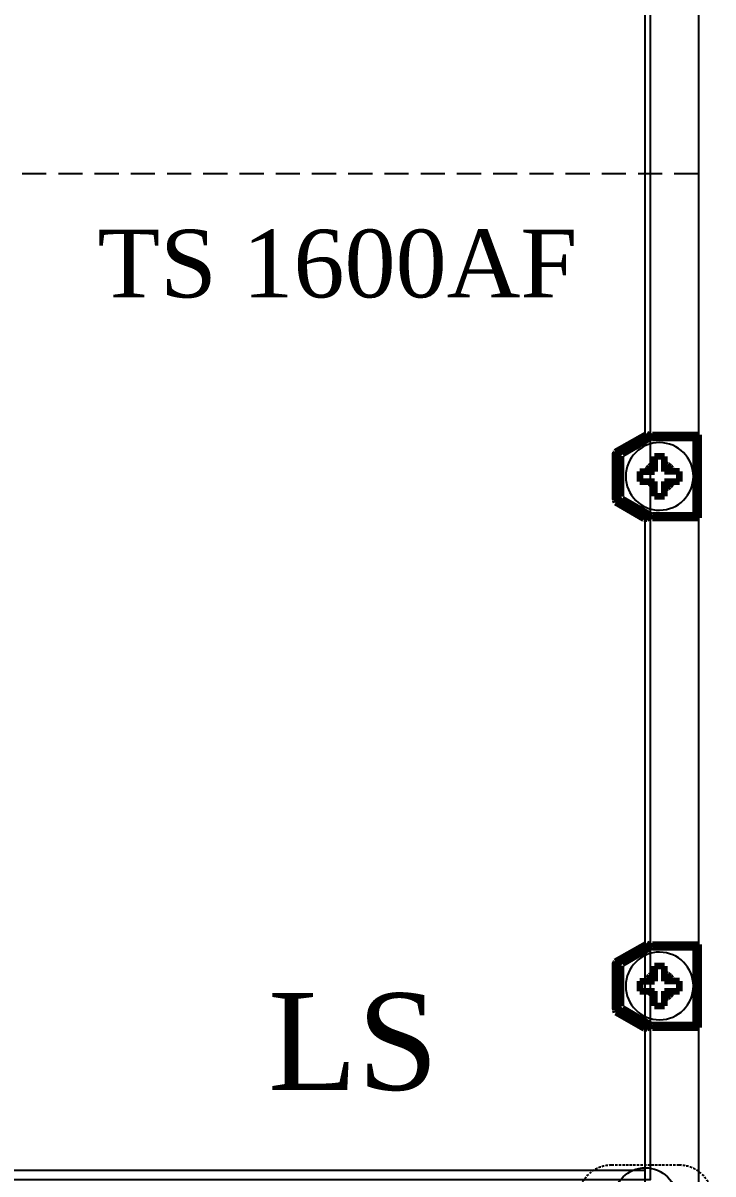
# Model space of a CAD drawing. Header units: millimetres. Extents: x 1622 to 1905, y 0 to 327.
# Drawn here: x 1833.4 to 1904.9, y 60.1 to 179.1 of the extents above; entities that cross this region are included whole.
import ezdxf

# ---------------------------------------------------------------- set-up
doc = ezdxf.new("R2010")
doc.units = ezdxf.units.MM
doc.linetypes.add('ACAD_ISO02W100', pattern=[15, 12, -3])
doc.linetypes.add('HIDDEN', pattern=[0.375, 0.25, -0.125])
doc.layers.add('8', color=140, linetype='ACAD_ISO02W100')
doc.layers.add('at_Entity', color=7, linetype='Continuous')
doc.styles.add('VNTIMEH', font='txt')

# ---------------------------------------------------------------- blocks, each defined once
blk = doc.blocks.new('GYER HERH  WRE TS1600AF 4P')
at = {"color": 3}
blk.add_line((79783.92, 9222.79), (79783.92, 9230.79), dxfattribs=at)
at = {"color": 0, "linetype": 'ByBlock'}
blk.add_lwpolyline([(79579.42, 9496.29), (79789.42, 9496.29), (79789.42, 9169.29), (79579.42, 9169.29)], close=True, dxfattribs=at)
blk.add_lwpolyline([(79591.42, 9443.29), (79591.42, 9435.79, -0.414214), (79587.92, 9432.29), (79584.92, 9432.29), (79584.92, 9229.79), (79783.92, 9229.79), (79783.92, 9297.16)], format="xyb")
at = {"color": 3}
blk.add_lwpolyline([(79584.42, 9427.79), (79784.42, 9427.79), (79784.42, 9228.79), (79584.42, 9228.79)], close=True, dxfattribs=at)
blk.add_lwpolyline([(79783.92, 9305.81), (79783.92, 9404.15)])
at = {"color": 4, "linetype": 'HIDDEN'}
blk.add_lwpolyline([(79776.92, 9226.79), (79776.92, 9226.79, 0.414214), (79780.42, 9223.29), (79787.42, 9223.29, 0.414214), (79790.92, 9226.79), (79790.92, 9226.79, 0.414214), (79787.42, 9230.29), (79780.42, 9230.29, 0.414214)], format="xyb", close=True, dxfattribs=at)
at = {"color": 7}
blk.add_circle((79783.92, 9226.79), 3.25, dxfattribs=at)
at = {"layer": '8', "color": 3, "linetype": 'HIDDEN', "ltscale": 10}
blk.add_line((79789.42, 9332.79), (79579.42, 9332.79), dxfattribs=at)
at = {"layer": 'at_Entity', "color": 0, "lineweight": 140}
for p, q in [((79780.83, 9304.07), (79784.06, 9305.89)), ((79781.22, 9304.07), (79783.95, 9305.6)), ((79781.57, 9303.87), (79784.57, 9305.6)), ((79784.28, 9305.43), (79783.95, 9305.6)), ((79784.57, 9305.6), (79784.06, 9305.89)), ((79784.66, 9305.52), (79784.66, 9305.83)), ((79784.66, 9305.83), (79789.4, 9305.83)), ((79784.66, 9305.52), (79789.1, 9305.52)), ((79789.1, 9305.52), (79789.12, 9305.52)), ((79789.15, 9305.53), (79789.12, 9305.52)), ((79789.12, 9305.52), (79789.15, 9305.53)), ((79789.12, 9305.52), (79789.12, 9297.52)), ((79789.18, 9305.53), (79789.15, 9305.53)), ((79789.15, 9305.53), (79789.18, 9305.53)), ((79789.21, 9305.54), (79789.18, 9305.53)), ((79789.18, 9305.53), (79789.2, 9305.54)), ((79789.2, 9305.54), (79789.22, 9305.55)), ((79789.24, 9305.55), (79789.21, 9305.54)), ((79789.22, 9305.55), (79789.25, 9305.57)), ((79789.27, 9305.57), (79789.24, 9305.55)), ((79789.25, 9305.57), (79789.27, 9305.58)), ((79789.27, 9305.58), (79789.29, 9305.6)), ((79789.29, 9305.58), (79789.27, 9305.57)), ((79789.29, 9305.6), (79789.32, 9305.62)), ((79789.32, 9305.6), (79789.29, 9305.58)), ((79789.32, 9305.62), (79789.34, 9305.64)), ((79789.34, 9305.62), (79789.32, 9305.6)), ((79789.34, 9305.64), (79789.35, 9305.67)), ((79789.36, 9305.64), (79789.34, 9305.62)), ((79789.35, 9305.67), (79789.37, 9305.7)), ((79789.38, 9305.66), (79789.36, 9305.64)), ((79789.37, 9305.7), (79789.38, 9305.73)), ((79789.38, 9305.73), (79789.4, 9305.76)), ((79789.39, 9305.68), (79789.38, 9305.66)), ((79789.4, 9305.71), (79789.39, 9305.68)), ((79789.4, 9305.79), (79789.4, 9305.83)), ((79789.4, 9305.76), (79789.4, 9305.79)), ((79789.41, 9305.74), (79789.4, 9305.71)), ((79789.42, 9305.76), (79789.41, 9305.74)), ((79789.42, 9305.83), (79789.42, 9297.22)), ((79789.42, 9305.83), (79789.42, 9305.8)), ((79789.42, 9305.8), (79789.42, 9305.76)), ((79780.82, 9304.04), (79780.81, 9304.01)), ((79780.83, 9304.07), (79780.82, 9304.04)), ((79780.83, 9304.07), (79780.83, 9304.07)), ((79781.57, 9303.87), (79781.22, 9304.07)), ((79780.78, 9303.9), (79780.77, 9303.87)), ((79780.77, 9303.87), (79780.77, 9303.83)), ((79780.77, 9303.83), (79780.77, 9303.8)), ((79780.77, 9303.8), (79780.77, 9299.25)), ((79780.77, 9303.8), (79781.07, 9303.8)), ((79780.79, 9303.96), (79780.78, 9303.93)), ((79780.78, 9303.93), (79780.78, 9303.9)), ((79780.8, 9303.98), (79780.79, 9303.96)), ((79780.81, 9304.01), (79780.8, 9303.98)), ((79781.07, 9303.8), (79781.07, 9299.25)), ((79781.42, 9303.6), (79781.07, 9303.8)), ((79781.42, 9299.45), (79781.42, 9303.6)), ((79784.62, 9302.72), (79784.88, 9302.85)), ((79784.88, 9303.57), (79784.88, 9302.04)), ((79785.91, 9303.57), (79784.88, 9303.57)), ((79785.91, 9302.04), (79785.91, 9303.57)), ((79785.91, 9302.85), (79786.17, 9302.71)), ((79783.35, 9302.04), (79783.35, 9301.01)), ((79783.35, 9302.04), (79784.88, 9302.04)), ((79784.07, 9302.04), (79784.21, 9302.3)), ((79784.21, 9302.3), (79784.4, 9302.56)), ((79784.4, 9302.56), (79784.62, 9302.72)), ((79787.45, 9302.04), (79785.91, 9302.04)), ((79786.17, 9302.71), (79786.43, 9302.51)), ((79786.43, 9302.51), (79786.59, 9302.3)), ((79786.59, 9302.3), (79786.72, 9302.04)), ((79787.45, 9301.01), (79787.45, 9302.04)), ((79783.35, 9301.01), (79784.88, 9301.01)), ((79784.88, 9299.48), (79784.88, 9301.01)), ((79785.91, 9299.48), (79785.91, 9301.01)), ((79785.91, 9301.01), (79787.45, 9301.01)), ((79786.38, 9300.49), (79786.17, 9300.33)), ((79786.58, 9300.75), (79786.38, 9300.49)), ((79786.72, 9301.01), (79786.58, 9300.75)), ((79781.07, 9299.25), (79781.42, 9299.45)), ((79784.88, 9299.48), (79785.91, 9299.48)), ((79786.17, 9300.33), (79785.91, 9300.2)), ((79780.77, 9299.25), (79781.07, 9299.25)), ((79780.77, 9299.25), (79780.77, 9299.23)), ((79780.77, 9299.23), (79780.77, 9299.2)), ((79780.77, 9299.2), (79780.78, 9299.18)), ((79780.78, 9299.18), (79780.78, 9299.15)), ((79780.78, 9299.15), (79780.78, 9299.14)), ((79780.78, 9299.14), (79780.79, 9299.12)), ((79780.79, 9299.12), (79780.8, 9299.09)), ((79780.8, 9299.09), (79780.8, 9299.07)), ((79780.8, 9299.07), (79780.81, 9299.05)), ((79780.81, 9299.05), (79780.88, 9298.84)), ((79780.81, 9299.03), (79780.82, 9299.01)), ((79780.82, 9299.01), (79780.83, 9298.98)), ((79780.83, 9298.98), (79780.84, 9298.97)), ((79780.84, 9298.97), (79780.84, 9298.96)), ((79780.84, 9298.96), (79780.85, 9298.96)), ((79780.85, 9298.96), (79780.85, 9298.95)), ((79780.88, 9298.84), (79783.78, 9297.16)), ((79781.22, 9298.99), (79781.57, 9299.18)), ((79781.22, 9298.99), (79783.92, 9297.43)), ((79784.57, 9297.46), (79781.57, 9299.18)), ((79783.78, 9297.16), (79784.08, 9297.16)), ((79783.92, 9297.43), (79784.28, 9297.62)), ((79784.08, 9297.16), (79784.57, 9297.46)), ((79784.66, 9297.22), (79784.66, 9297.52)), ((79784.66, 9297.52), (79789.1, 9297.52)), ((79784.66, 9297.22), (79789.4, 9297.22)), ((79789.1, 9297.52), (79789.12, 9297.52)), ((79789.12, 9297.52), (79789.15, 9297.52)), ((79789.12, 9297.52), (79789.15, 9297.52)), ((79789.15, 9297.52), (79789.19, 9297.52)), ((79789.15, 9297.52), (79789.18, 9297.51)), ((79789.18, 9297.51), (79789.2, 9297.5)), ((79789.19, 9297.52), (79789.22, 9297.51)), ((79789.2, 9297.5), (79789.22, 9297.49)), ((79789.22, 9297.51), (79789.24, 9297.5)), ((79789.22, 9297.49), (79789.25, 9297.48)), ((79789.24, 9297.5), (79789.27, 9297.48)), ((79789.25, 9297.48), (79789.27, 9297.46)), ((79789.27, 9297.48), (79789.3, 9297.47)), ((79789.27, 9297.46), (79789.29, 9297.45)), ((79789.29, 9297.45), (79789.32, 9297.43)), ((79789.3, 9297.47), (79789.32, 9297.45)), ((79789.32, 9297.45), (79789.34, 9297.44)), ((79789.32, 9297.43), (79789.34, 9297.4)), ((79789.34, 9297.44), (79789.36, 9297.41)), ((79789.34, 9297.4), (79789.35, 9297.38)), ((79789.35, 9297.38), (79789.37, 9297.36)), ((79789.36, 9297.41), (79789.38, 9297.38)), ((79789.37, 9297.36), (79789.38, 9297.32)), ((79789.38, 9297.38), (79789.39, 9297.36)), ((79789.38, 9297.32), (79789.4, 9297.29)), ((79789.39, 9297.36), (79789.4, 9297.33)), ((79789.4, 9297.33), (79789.41, 9297.31)), ((79789.4, 9297.29), (79789.4, 9297.26)), ((79789.4, 9297.26), (79789.4, 9297.22)), ((79789.41, 9297.31), (79789.42, 9297.28)), ((79789.42, 9297.28), (79789.42, 9297.25)), ((79789.42, 9297.25), (79789.42, 9297.22)), ((79780.83, 9251.37), (79784.06, 9253.19)), ((79781.22, 9251.37), (79783.95, 9252.91)), ((79781.57, 9251.17), (79784.57, 9252.9)), ((79784.28, 9252.73), (79783.95, 9252.91)), ((79784.57, 9252.9), (79784.06, 9253.19)), ((79784.66, 9252.83), (79784.66, 9253.13)), ((79784.66, 9253.13), (79789.4, 9253.13)), ((79789.2, 9252.84), (79789.22, 9252.86)), ((79789.24, 9252.86), (79789.21, 9252.85)), ((79789.22, 9252.86), (79789.25, 9252.87)), ((79789.27, 9252.87), (79789.24, 9252.86)), ((79789.25, 9252.87), (79789.27, 9252.89)), ((79789.27, 9252.89), (79789.29, 9252.9)), ((79789.29, 9252.89), (79789.27, 9252.87)), ((79789.29, 9252.9), (79789.32, 9252.92)), ((79789.32, 9252.9), (79789.29, 9252.89)), ((79789.32, 9252.92), (79789.34, 9252.95)), ((79789.34, 9252.92), (79789.32, 9252.9)), ((79789.34, 9252.95), (79789.35, 9252.97)), ((79789.36, 9252.94), (79789.34, 9252.92)), ((79789.35, 9252.97), (79789.37, 9253)), ((79789.38, 9252.96), (79789.36, 9252.94)), ((79789.37, 9253), (79789.38, 9253.03)), ((79789.38, 9253.03), (79789.4, 9253.06)), ((79789.39, 9252.99), (79789.38, 9252.96)), ((79789.4, 9253.01), (79789.39, 9252.99)), ((79789.4, 9253.09), (79789.4, 9253.13)), ((79789.4, 9253.06), (79789.4, 9253.09)), ((79789.41, 9253.04), (79789.4, 9253.01)), ((79789.42, 9253.07), (79789.41, 9253.04)), ((79789.42, 9253.13), (79789.42, 9244.53)), ((79789.42, 9253.13), (79789.42, 9253.1)), ((79789.42, 9253.1), (79789.42, 9253.07)), ((79784.66, 9252.83), (79789.1, 9252.83)), ((79789.1, 9252.83), (79789.12, 9252.83)), ((79789.12, 9252.83), (79789.12, 9244.82)), ((79789.15, 9252.83), (79789.12, 9252.83)), ((79789.12, 9252.83), (79789.15, 9252.83)), ((79789.18, 9252.84), (79789.15, 9252.83)), ((79789.15, 9252.83), (79789.18, 9252.84)), ((79789.21, 9252.85), (79789.18, 9252.84)), ((79789.18, 9252.84), (79789.2, 9252.84)), ((79780.78, 9251.21), (79780.77, 9251.17)), ((79780.77, 9251.17), (79780.77, 9251.14)), ((79780.77, 9251.14), (79780.77, 9251.1)), ((79780.77, 9251.1), (79780.77, 9246.55)), ((79780.77, 9251.1), (79781.07, 9251.1)), ((79780.79, 9251.26), (79780.78, 9251.24)), ((79780.78, 9251.24), (79780.78, 9251.21)), ((79780.8, 9251.29), (79780.79, 9251.26)), ((79780.81, 9251.32), (79780.8, 9251.29)), ((79780.82, 9251.34), (79780.81, 9251.32)), ((79780.83, 9251.37), (79780.82, 9251.34)), ((79780.83, 9251.37), (79780.83, 9251.37)), ((79781.07, 9251.1), (79781.07, 9246.55)), ((79781.42, 9250.91), (79781.07, 9251.1)), ((79781.57, 9251.17), (79781.22, 9251.37)), ((79781.42, 9246.75), (79781.42, 9250.91)), ((79784.88, 9250.88), (79784.88, 9249.34)), ((79785.91, 9250.88), (79784.88, 9250.88)), ((79785.91, 9249.34), (79785.91, 9250.88)), ((79783.35, 9249.34), (79783.35, 9248.31)), ((79783.35, 9249.34), (79784.88, 9249.34)), ((79784.07, 9249.34), (79784.21, 9249.61)), ((79784.21, 9249.61), (79784.4, 9249.87)), ((79784.4, 9249.87), (79784.62, 9250.03)), ((79784.62, 9250.03), (79784.88, 9250.15)), ((79785.91, 9250.15), (79786.17, 9250.02)), ((79787.45, 9249.34), (79785.91, 9249.34)), ((79786.17, 9250.02), (79786.43, 9249.82)), ((79786.43, 9249.82), (79786.59, 9249.6)), ((79786.59, 9249.6), (79786.72, 9249.34)), ((79787.45, 9248.31), (79787.45, 9249.34)), ((79783.35, 9248.31), (79784.88, 9248.31)), ((79784.88, 9246.78), (79784.88, 9248.31)), ((79785.91, 9246.78), (79785.91, 9248.31)), ((79785.91, 9248.31), (79787.45, 9248.31)), ((79786.72, 9248.31), (79786.58, 9248.05)), ((79786.17, 9247.63), (79785.91, 9247.5)), ((79786.38, 9247.79), (79786.17, 9247.63)), ((79786.58, 9248.05), (79786.38, 9247.79)), ((79780.77, 9246.55), (79781.07, 9246.55)), ((79780.77, 9246.55), (79780.77, 9246.53)), ((79780.77, 9246.53), (79780.77, 9246.51)), ((79780.77, 9246.51), (79780.78, 9246.48)), ((79780.78, 9246.48), (79780.78, 9246.46)), ((79780.78, 9246.46), (79780.78, 9246.44)), ((79780.78, 9246.44), (79780.79, 9246.42)), ((79780.79, 9246.42), (79780.8, 9246.4)), ((79780.8, 9246.4), (79780.8, 9246.38)), ((79780.8, 9246.38), (79780.81, 9246.35)), ((79780.81, 9246.35), (79780.88, 9246.14)), ((79780.81, 9246.33), (79780.82, 9246.31)), ((79780.82, 9246.31), (79780.83, 9246.29)), ((79780.83, 9246.29), (79780.84, 9246.28)), ((79780.84, 9246.28), (79780.84, 9246.27)), ((79780.84, 9246.27), (79780.85, 9246.26)), ((79780.85, 9246.26), (79780.85, 9246.25)), ((79780.88, 9246.14), (79783.78, 9244.47)), ((79781.07, 9246.55), (79781.42, 9246.75)), ((79781.22, 9246.3), (79781.57, 9246.49)), ((79781.22, 9246.3), (79783.92, 9244.73)), ((79784.57, 9244.76), (79781.57, 9246.49)), ((79784.88, 9246.78), (79785.91, 9246.78)), ((79783.92, 9244.73), (79784.28, 9244.93)), ((79784.08, 9244.47), (79784.57, 9244.76)), ((79784.66, 9244.53), (79784.66, 9244.82)), ((79784.66, 9244.82), (79789.1, 9244.82)), ((79784.66, 9244.53), (79789.4, 9244.53)), ((79789.1, 9244.82), (79789.12, 9244.82)), ((79789.12, 9244.82), (79789.15, 9244.82)), ((79789.12, 9244.82), (79789.15, 9244.82)), ((79789.15, 9244.82), (79789.19, 9244.82)), ((79789.15, 9244.82), (79789.18, 9244.82)), ((79789.18, 9244.82), (79789.2, 9244.81)), ((79789.19, 9244.82), (79789.22, 9244.81)), ((79789.2, 9244.81), (79789.22, 9244.8)), ((79789.22, 9244.81), (79789.24, 9244.8)), ((79789.22, 9244.8), (79789.25, 9244.78)), ((79789.24, 9244.8), (79789.27, 9244.79)), ((79789.25, 9244.78), (79789.27, 9244.77)), ((79789.27, 9244.79), (79789.3, 9244.77)), ((79789.27, 9244.77), (79789.29, 9244.76)), ((79789.29, 9244.76), (79789.32, 9244.73)), ((79789.3, 9244.77), (79789.32, 9244.76)), ((79789.32, 9244.76), (79789.34, 9244.74)), ((79789.32, 9244.73), (79789.34, 9244.71)), ((79789.34, 9244.74), (79789.36, 9244.72)), ((79789.34, 9244.71), (79789.35, 9244.69)), ((79789.35, 9244.69), (79789.37, 9244.66)), ((79789.36, 9244.72), (79789.38, 9244.69)), ((79789.37, 9244.66), (79789.38, 9244.63)), ((79789.38, 9244.69), (79789.39, 9244.66)), ((79789.38, 9244.63), (79789.4, 9244.59)), ((79789.39, 9244.66), (79789.4, 9244.64)), ((79789.4, 9244.64), (79789.41, 9244.61)), ((79789.4, 9244.59), (79789.4, 9244.56)), ((79789.4, 9244.56), (79789.4, 9244.53)), ((79789.41, 9244.61), (79789.42, 9244.58)), ((79789.42, 9244.58), (79789.42, 9244.56)), ((79789.42, 9244.56), (79789.42, 9244.53)), ((79783.78, 9244.47), (79784.08, 9244.47))]:
    blk.add_line(p, q, dxfattribs=at)
at = {"layer": 'at_Entity', "color": 0}
for centre, radius, start, end in [((79785.4, 9301.52), 3.5, 90, 180), ((79785.4, 9301.52), 3.49, 360, 90), ((79785.4, 9301.52), 3.5, 180, 270), ((79785.42, 9301.59), 1.48, 203.4131, 248.6631), ((79785.4, 9301.52), 3.49, 270, 0), ((79785.4, 9248.83), 3.5, 90, 180), ((79785.4, 9248.83), 3.49, 360, 90), ((79785.4, 9248.83), 3.5, 180, 270), ((79785.42, 9248.9), 1.48, 203.4131, 248.6631), ((79785.4, 9248.83), 3.49, 270, 0)]:
    blk.add_arc(centre, radius, start, end, dxfattribs=at)
at = {"width": 1876.4375, "attachment_point": 3, "style": 'VNTIMEH'}
for s, insert, char_height in [(' TS 1600AF', (79776.88, 9327.03), 7), ('LS', (79762.51, 9248.09), 10)]:
    blk.add_mtext(s, dxfattribs=dict(at, insert=insert, char_height=char_height))

msp = doc.modelspace()

# ---------------------------------------------------------------- block references
msp.add_blockref('GYER HERH  WRE TS1600AF 4P', (-77886.07, -9169.29))

doc.saveas('drawing.dxf')
